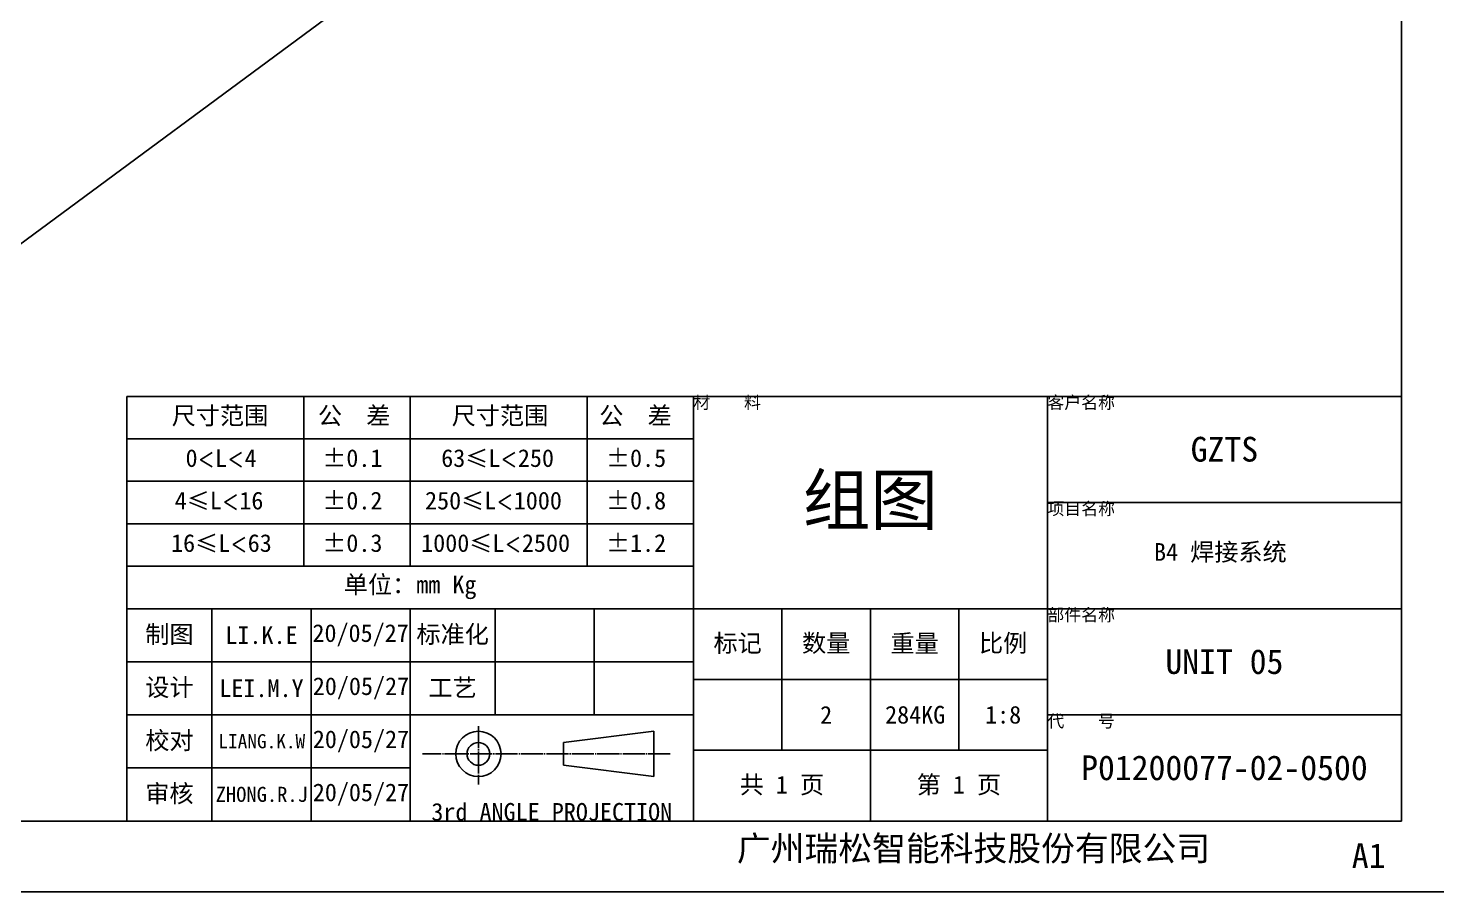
# Model space of a CAD drawing. Extents: x 0 to 18500, y -51 to 3802.
# Drawn here: x 4077 to 5350, y 0 to 781 of the extents above; entities that cross this region are included whole.
import ezdxf

# ---------------------------------------------------------------- set-up
doc = ezdxf.new("R2010")
doc.units = 0
doc.header["$MEASUREMENT"] = 0
doc.linetypes.add('CENTER-HOKUTO', pattern=[23, 20, -1, 1, -1])
doc.layers.get('0').update_dxf_attribs({"linetype": 'CONTINUOUS'})
doc.layers.get('DEFPOINTS').update_dxf_attribs({"linetype": 'CONTINUOUS'})
for name, color, linetype in [('AM_VIS', 7, 'CONTINUOUS'), ('TITLE_FRAME', 7, 'CONTINUOUS'), ('WORD_DIM', 253, 'CONTINUOUS')]:
    doc.layers.add(name, color=color, linetype=linetype)
doc.layers.add('SOLID LINE', color=7, linetype='CONTINUOUS', lineweight=30)
doc.styles.get("Standard").update_dxf_attribs({"font": 'romans.shx', "bigfont": 'bigfont.shx'})
doc.dimstyles.new('1-8', dxfattribs={"dimscale": 8, "dimtxt": 3.5, "dimasz": 3, "dimexe": 1, "dimexo": 0, "dimgap": 1, "dimtad": 3, "dimdsep": 46, "dimtxsty": 'Standard', "dimblk1": 'OPEN', "dimblk2": 'OPEN', "dimsah": 1, "dimcen": 0, "dimclrd": 256, "dimclre": 256, "dimclrt": 3, "dimadec": 0, "dimazin": 0, "dimtfac": 1, "dimtmove": 0, "dimatfit": 3, "dimldrblk": 'OPEN', "dimfxl": 0, "dimtolj": 1, "dimtzin": 0, "dimarcsym": 0})

# ---------------------------------------------------------------- blocks, each defined once
blk = doc.blocks.new('aa1')
for p, q in [((0, 0), (-1, 0)), ((-0.4, 0.067), (0, 0)), ((-0.4, -0.067), (0, 0))]:
    blk.add_line(p, q)
blk = doc.blocks.new('aa2')
blk.add_circle((0, 0), 1)
blk = doc.blocks.new('*D1578')
at = {"layer": 'DEFPOINTS', "color": 0, "linetype": 'Continuous'}
for p in [(4427.2, 849.7), (3947.9, 495.7), (3947.9, 495.7)]:
    blk.add_point(p, dxfattribs=at)
at = {"layer": 'WORD_DIM', "linetype": 'Continuous', "lineweight": -2}
blk.add_line((4379, 814.1), (3996.2, 531.3), dxfattribs=at)
at = {"layer": 'WORD_DIM', "linetype": 'Continuous', "lineweight": -2, "xscale": 60, "yscale": 60, "zscale": 60}
for name, p, rotation in [('aa1', (4427.2, 849.7), 36.45590334955298), ('aa2', (3947.9, 495.7), 216.4559033495531)]:
    blk.add_blockref(name, p, dxfattribs=dict(at, rotation=rotation))
at = {"layer": 'WORD_DIM', "color": 3, "linetype": 'Continuous', "insert": (4187.6, 672.7), "char_height": 0.000008, "attachment_point": 5, "rotation": 36.4559}
blk.add_mtext('\\A1;595.87', dxfattribs=at)
blk = doc.blocks.new('_OPEN')
at = {"color": 0}
for p, q in [((-1, 0.167), (0, 0)), ((-1, -0.167), (0, 0)), ((0, 0), (-1, 0))]:
    blk.add_line(p, q, dxfattribs=at)

msp = doc.modelspace()

# ---------------------------------------------------------------- linework, layer by layer
at = {"layer": 'AM_VIS', "linetype": 'Continuous'}
for p in [(5318.4, 3737.6), (160, 64)]:
    msp.add_line(p, (5318.4, 64), dxfattribs=at)
at = {"layer": 'TITLE_FRAME', "linetype": 'Continuous'}
for p, q in [((4166.4, 448), (5318.4, 448)), ((4166.4, 64), (4166.4, 448)), ((4326.4, 448), (4326.4, 294.4)), ((4422.4, 448), (4422.4, 294.4)), ((4582.4, 294.4), (4582.4, 448)), ((4678.4, 64), (4678.4, 448)), ((4998.4, 64), (4998.4, 448)), ((5318.4, 64), (5318.4, 448)), ((4166.4, 409.6), (4678.4, 409.6)), ((4166.4, 371.2), (4678.4, 371.2)), ((4998.4, 352), (5318.4, 352)), ((4166.4, 332.8), (4678.4, 332.8)), ((4166.4, 294.4), (4678.4, 294.4)), ((4166.4, 256), (5318.4, 256)), ((4243.2, 64), (4243.2, 256)), ((4332.8, 64), (4332.8, 256)), ((4422.4, 64), (4422.4, 256)), ((4499.2, 160), (4499.2, 256)), ((4588.8, 160), (4588.8, 256)), ((4758.4, 128), (4758.4, 256)), ((4838.4, 64), (4838.4, 256)), ((4918.4, 128), (4918.4, 256)), ((4166.4, 208), (4678.4, 208)), ((4678.4, 192), (4998.4, 192)), ((4166.4, 160), (4678.4, 160)), ((4998.4, 160), (5318.4, 160)), ((4678.4, 128), (4998.4, 128)), ((4166.4, 112), (4422.4, 112)), ((4166.4, 64), (5318.4, 64)), ((4166.4, 64), (5318.4, 64))]:
    msp.add_line(p, q, dxfattribs=at)
at = {"layer": 'TITLE_FRAME', "color": 2, "linetype": 'CENTER-HOKUTO'}
for p, q in [((4484.0607, 149.87788), (4484.0607, 96.95756)), ((4657.53654, 124.68748), (4433.48534, 124.68748))]:
    msp.add_line(p, q, dxfattribs=at)
at = {"layer": 'TITLE_FRAME', "color": 3, "linetype": 'Continuous'}
for p, q in [((4560.8607, 134.92748), (4642.7807, 145.16748)), ((4642.7807, 145.16748), (4642.7807, 104.20748)), ((4560.8607, 114.44748), (4560.8607, 134.92748)), ((4642.7807, 104.20748), (4560.8607, 114.44748))]:
    msp.add_line(p, q, dxfattribs=at)
for radius in [20.48, 10.24]:
    msp.add_arc((4484.0607, 124.68748), radius, 0, 359.98938268, dxfattribs=at)
at = {"layer": 'WORD_DIM', "linetype": 'Continuous'}
msp.add_line((0, 0), (5382.4, 0), dxfattribs=at)

# ---------------------------------------------------------------- texts
at = {"layer": 'SOLID LINE', "ltscale": 0.5}
for s, insert, char_height, width, attachment_point in [('\\pt15;{\\fSimHei|b0|i0|c134|p2;\\C3; }', (4247.26841, 508.60808), 2.5, 14, 5), ('{\\fSimHei|b0|i0|c134|p2;\\C3;材    料}', (4678.4, 448), 11.2, 320, 1), ('\\pt67.2;{\\fSimHei|b0|i0|c134|p2;\\C3;客户名称}', (4998.4, 448), 11.2, 320, 1), ('\\pt96;{\\fSimHei|b0|i0|c134|p2;\\C3;尺寸范围}', (4206.84776, 438.5852), 16, 289.9297206, 1), ('\\pt96;{\\fSimHei|b0|i0|c134|p2;\\C3;公  差}', (4339.0317, 438.5852), 16, 289.9297206, 1), ('\\pt96;{\\fSimHei|b0|i0|c134|p2;\\C3;尺寸范围}', (4459.95146, 438.5852), 16, 289.9297206, 1), ('\\pt96;{\\fSimHei|b0|i0|c134|p2;\\C3;公  差}', (4593.31879, 438.5852), 16, 289.9297206, 1), ('{\\fSimHei|b0|i0|c134|p2;\\C3;GZTS}', (5158.4, 400), 22.4, 320, 5), ('\\pt96;{\\fSimHei|b0|i0|c134|p2;\\C3;0\\Fromans,bigfont|c134;\\H0.9583x;<\\fSimHei|b0|i0|c134|p2;\\H1.044x;L\\Fromans,bigfont|c134;\\H0.9583x;<\\fSimHei|b0|i0|c134|p2;\\H1.044x;4}', (4219.3954, 400.1852), 16, 289.9297206, 1), ('\\pt96;{\\fSimHei|b0|i0|c134|p2;\\C3;%%P0.1}', (4342.92698, 400.1852), 16, 289.9297206, 1), ('\\pt96;{\\fSimHei|b0|i0|c134|p2;\\C3;63\\H0.9583x;≤\\H1.044x;L\\Fromans,bigfont|c134;\\H0.9579x;<\\fSimHei|b0|i0|c134|p2;\\H1.044x;250}', (4450.45556, 400.1852), 16, 289.9297206, 1), ('\\pt96;{\\fSimHei|b0|i0|c134|p2;\\C3;%%P0.5}', (4599.37707, 400.1852), 16, 289.9297206, 1), ('\\pt268.8;{\\fSimHei|b0|i0|c134|p2;\\C3;组图}', (4838.4, 352), 44.8, 320, 5), ('\\pt96;{\\fSimHei|b0|i0|c134|p2;\\C3;4\\H0.9583x;≤\\H1.043x;L\\Fromans,bigfont|c134;\\H0.9588x;<\\fSimHei|b0|i0|c134|p2;\\H1.043x;16}', (4209.5777, 361.7852), 16, 289.9297206, 1), ('\\pt96;{\\fSimHei|b0|i0|c134|p2;\\C3;%%P0.2}', (4342.92698, 361.7852), 16, 289.9297206, 1), ('\\pt96;{\\fSimHei|b0|i0|c134|p2;\\C3;250\\H0.9583x;≤\\H1.044x;L\\Fromans,bigfont|c134;\\H0.9579x;<\\fSimHei|b0|i0|c134|p2;\\H1.044x;1000}', (4435.84666, 361.7852), 16, 289.9297206, 1), ('\\pt96;{\\fSimHei|b0|i0|c134|p2;\\C3;%%P0.8}', (4599.37707, 361.7852), 16, 289.9297206, 1), ('\\pt67.2;{\\fSimHei|b0|i0|c134|p2;\\C3;项目名称}', (4998.4, 352), 11.2, 320, 1), ('\\pt96;{\\fSimHei|b0|i0|c134|p2;\\C3;16\\H0.9583x;≤\\H1.044x;L\\Fromans,bigfont|c134;\\H0.9579x;<\\fSimHei|b0|i0|c134|p2;\\H1.044x;63}', (4206.28139, 323.3852), 16, 289.9297206, 1), ('\\pt96;{\\fSimHei|b0|i0|c134|p2;\\C3;%%P0.3}', (4342.92698, 323.3852), 16, 289.9297206, 1), ('\\pt96;{\\fSimHei|b0|i0|c134|p2;\\C3;%%P1.2}', (4599.37707, 323.3852), 16, 289.9297206, 1), ('{\\fSimHei|b0|i0|c134|p2;\\C3;B4 焊接系统\\P }', (5154.75464, 293.07373), 16, 320, 5), ('\\pt96;{\\fSimHei|b0|i0|c134|p2;\\C3;单位：mm Kg}', (4422.4, 275.2), 16, 512, 5), ('\\pt67.2;{\\fSimHei|b0|i0|c134|p2;\\C3;部件名称}', (4998.4, 256), 11.2, 320, 1), ('\\pt96;{\\fSimHei|b0|i0|c134|p2;\\C3;制图}', (4204.8, 232), 16, 76.8, 5), ('\\pt96;{\\fSimHei|b0|i0|c134|p2;\\C3;20/05/27}', (4377.6, 232), 16, 89.6, 5), ('\\pt96;{\\fSimHei|b0|i0|c134|p2;\\C3;标准化}', (4460.8, 232), 16, 76.8, 5), ('{\\fSimHei|b0|i0|c134|p2;\\C3;LI.K.E}', (4288, 232), 16, 89.6, 5), ('\\pt96;{\\fSimHei|b0|i0|c134|p2;\\C3;标记}', (4718.4, 224), 16, 80, 5), ('\\pt96;{\\fSimHei|b0|i0|c134|p2;\\C3;数量}', (4798.4, 224), 16, 80, 5), ('\\pt96;{\\fSimHei|b0|i0|c134|p2;\\C3;重量}', (4878.4, 224), 16, 80, 5), ('\\pt96;{\\fSimHei|b0|i0|c134|p2;\\C3;比例}', (4958.4, 224), 16, 80, 5), ('{\\fSimHei|b0|i0|c134|p2;\\C3;UNIT 05}', (5158.4, 208), 22.4, 320, 5), ('\\pt96;{\\fSimHei|b0|i0|c134|p2;\\C3;设计}', (4204.8, 184), 16, 76.8, 5), ('{\\fSimHei|b0|i0|c134|p2;\\C3;LEI.M.Y}', (4288, 184), 16, 89.6, 5), ('\\pt96;{\\fSimHei|b0|i0|c134|p2;\\C3;20/05/27}', (4377.92407, 184), 16, 88.9518629, 5), ('\\pt96;{\\fSimHei|b0|i0|c134|p2;\\C3;工艺}', (4460.8, 184), 16, 76.8, 5), ('\\pt96;{\\fSimHei|b0|i0|c134|p2;\\C3;2}', (4798.4, 160), 16, 80, 5), ('\\pt96;{\\fSimHei|b0|i0|c134|p2;\\C3;284KG}', (4878.89913, 160), 16, 80, 5), ('\\pt96;{\\fSimHei|b0|i0|c134|p2;\\C3;1:8}', (4958.4, 160), 16, 80, 5), ('\\pt67.2;{\\fSimHei|b0|i0|c134|p2;\\C3;代    号}', (4998.4, 160), 11.2, 320, 1), ('\\pt96;{\\fSimHei|b0|i0|c134|p2;\\C3;校对}', (4204.8, 136), 16, 76.8, 5), ('{\\fSimHei|b0|i0|c134|p2;\\C3;LIANG.K.W}', (4288.29403, 136.07184), 12.8, 71.68, 5), ('\\pt96;{\\fSimHei|b0|i0|c134|p2;\\C3;20/05/27}', (4377.92407, 136), 16, 88.9518629, 5), ('{\\fSimHei|b0|i0|c134|p2;\\C3;P01200077-02-0500}', (5158.4, 112), 22.4, 320, 5), ('\\pt96;{\\fSimHei|b0|i0|c134|p2;\\C3;共 1 页}', (4758.4, 96), 16, 160, 5), ('\\pt96;{\\fSimHei|b0|i0|c134|p2;\\C3;第 1 页}', (4918.4, 96), 16, 160, 5), ('\\pt96;{\\fSimHei|b0|i0|c134|p2;\\C3;审核}', (4204.8, 88), 16, 76.8, 5), ('{\\fSimHei|b0|i0|c134|p2;\\C3;ZHONG.R.J}', (4288.28078, 88.02618), 13.6, 76.16, 5), ('\\pt96;{\\fSimHei|b0|i0|c134|p2;\\C3;20/05/27}', (4377.92407, 88), 16, 88.9518629, 5), ('{\\fSimHei|b0|i0|c134|p2;\\C3;3rd ANGLE PROJECTION}', (4550.4, 64), 16, 256, 8), ('\\pt134.4;{\\fSimHei|b0|i0|c134|p2;\\C3;广州瑞松智能科技股份有限公司}', (4717.72694, 50.48831), 22.4, 502.7955721, 1), ('\\pt134.4;{\\fSimHei|b0|i0|c134|p2;\\C3;A1}', (5273.53017, 43.95294), 22.4, 502.7955721, 1)]:
    msp.add_mtext(s, dxfattribs=dict(at, insert=insert, char_height=char_height, width=width, attachment_point=attachment_point))
at = {"layer": 'SOLID LINE', "ltscale": 0.5, "insert": (4432.335, 323.3852), "char_height": 16, "width": 289.9297206, "attachment_point": 1, "line_spacing_factor": 0.72}
msp.add_mtext('\\pt96;{\\fSimHei|b0|i0|c134|p2;\\C3;1000\\H0.9583x;≤\\H1.044x;L\\Fromans,bigfont|c134;\\H0.9579x;<\\fSimHei|b0|i0|c134|p2;\\H1.044x;2500}', dxfattribs=at)

# ---------------------------------------------------------------- dimensions: what is measured, and where the dimension line sits
at = {"layer": 'WORD_DIM', "color": 3, "linetype": 'Continuous'}
dim = msp.add_aligned_dim(p1=(4427.21075, 849.74158), p2=(3947.94627, 495.67502), distance=0, dimstyle='1-8', override={"dimtxt": 1e-06, "dimasz": 7.5, "dimgap": 0, "dimblk1": 'aa1', "dimblk2": 'aa2', "dimse1": 1, "dimse2": 1}, dxfattribs=at)
dim.commit()
dim.dimension.update_dxf_attribs({"geometry": '*D1578', "text_midpoint": (4187.57851, 672.7083)})

doc.saveas('drawing.dxf')
